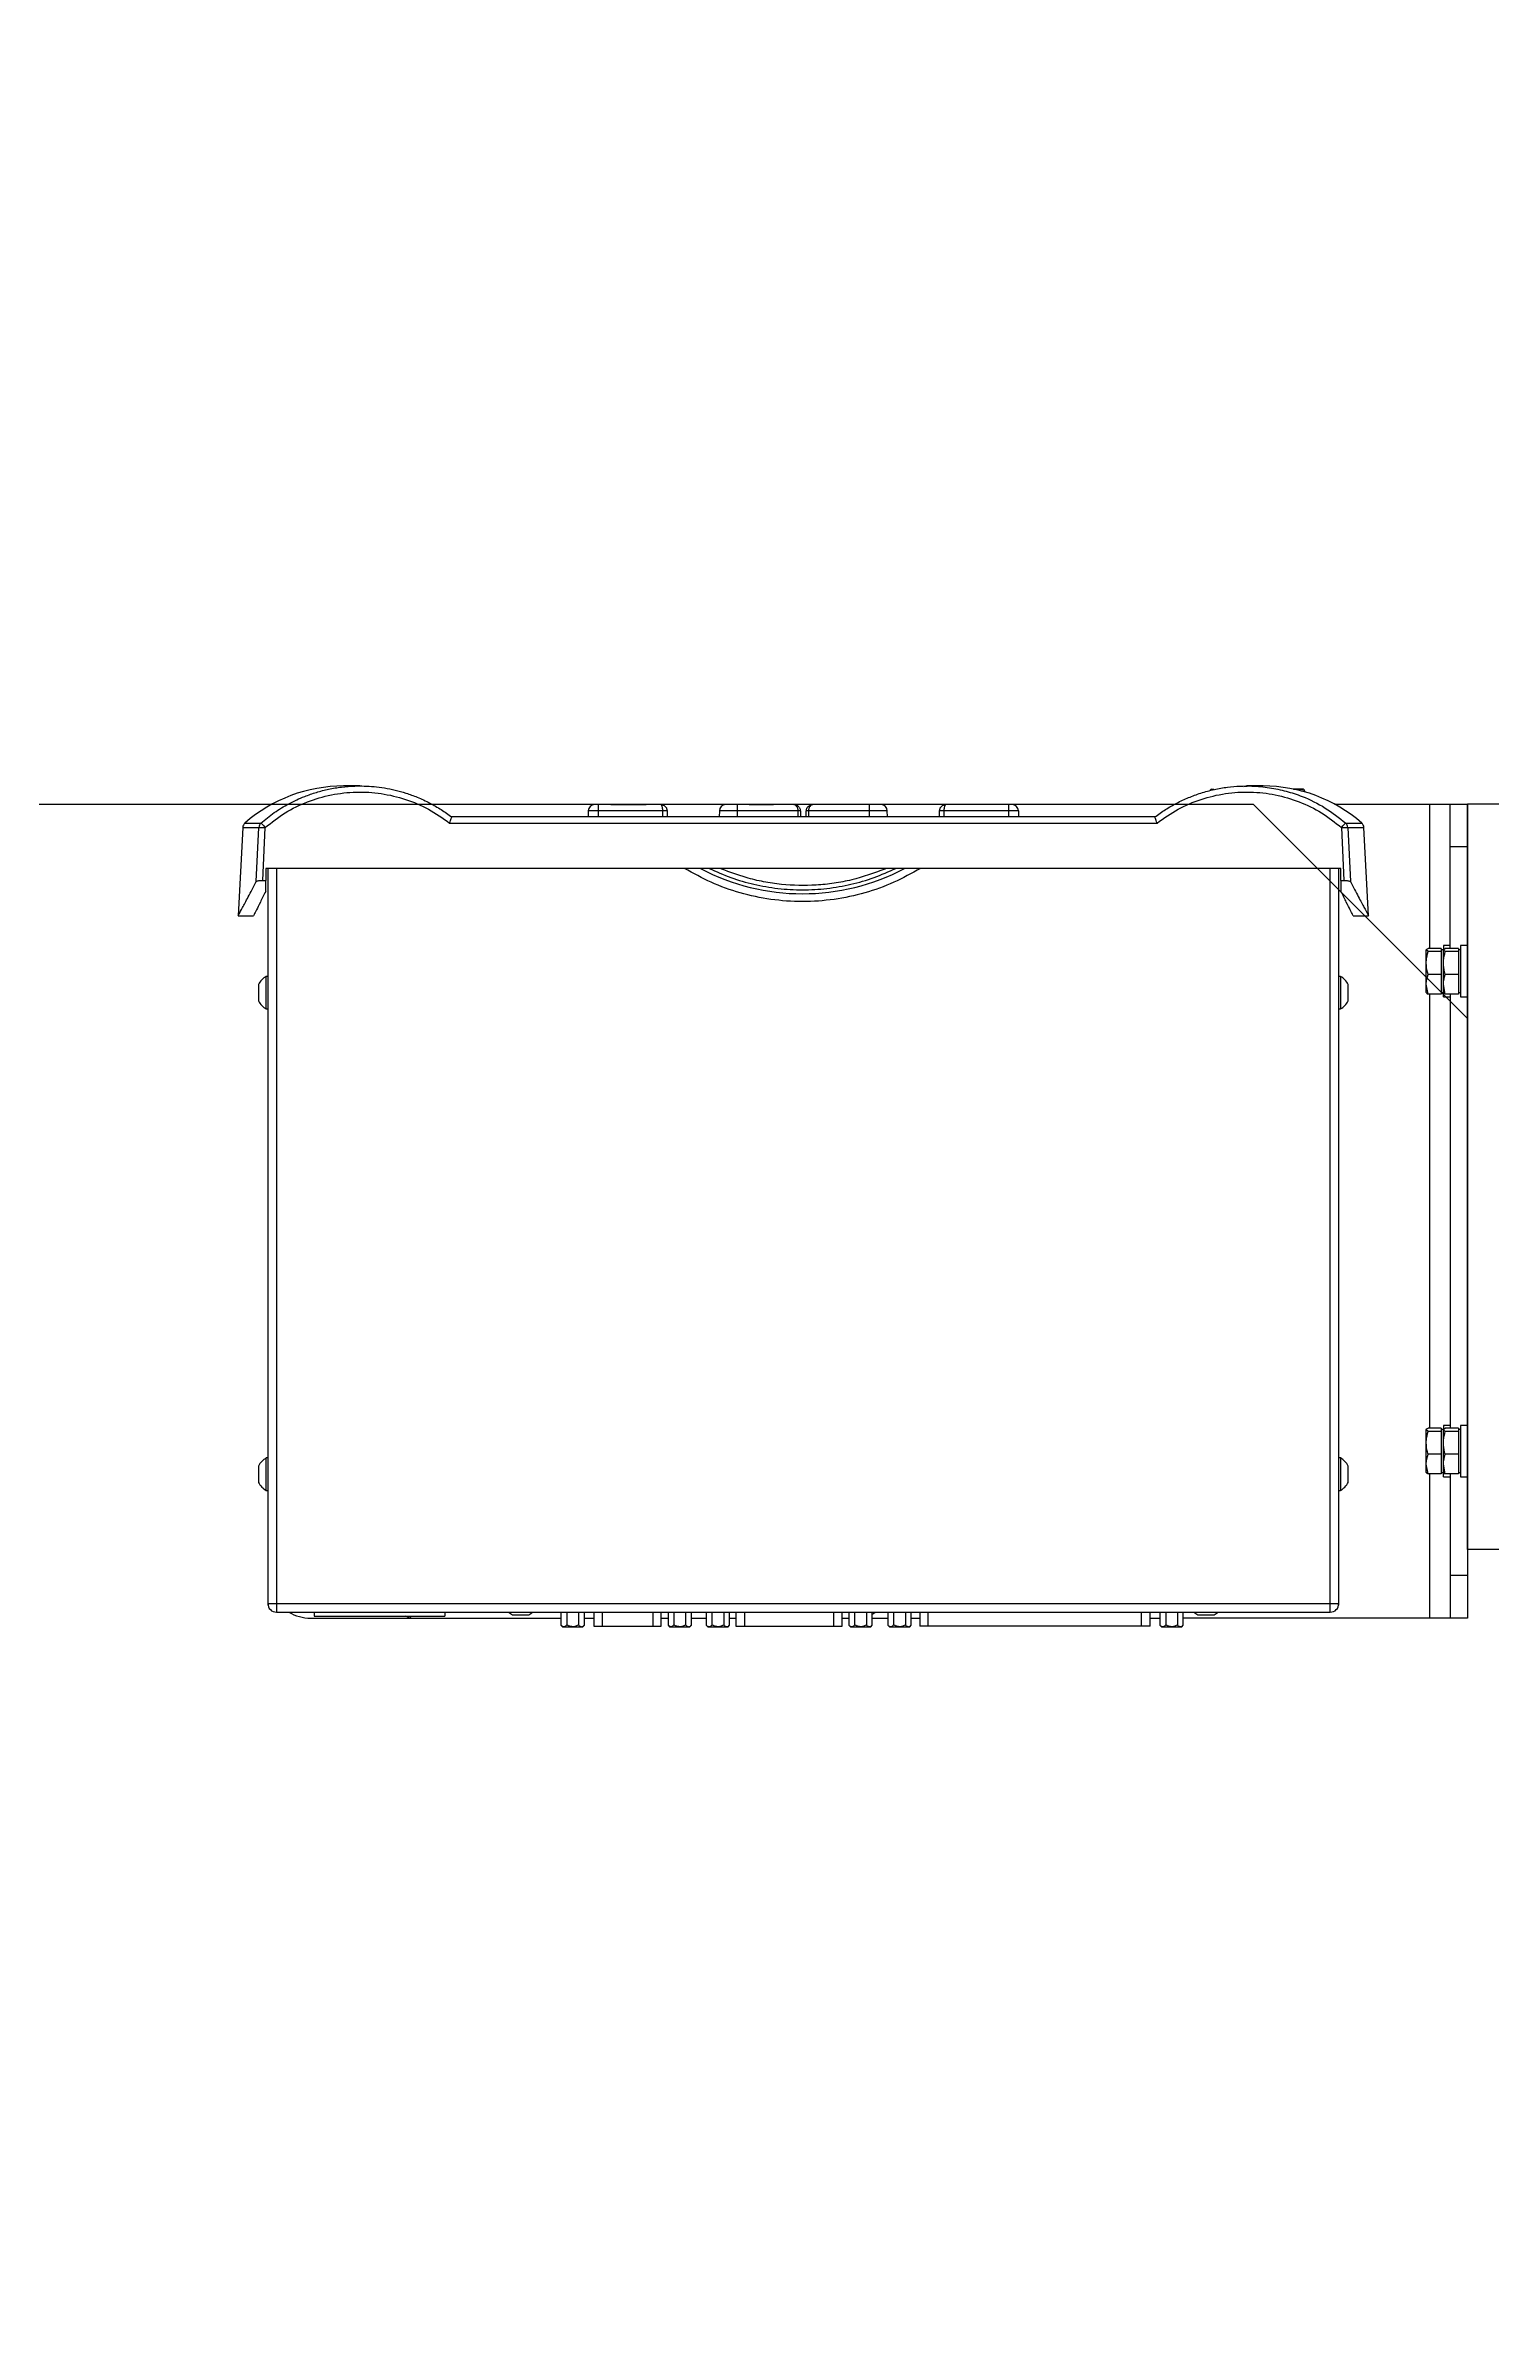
# Model space of a CAD drawing. Header units: inches. Extents: x -955375 to 106222, y -96450 to 64845.
# Drawn here: x 14966 to 15304, y 26468 to 27002 of the extents above; entities that cross this region are included whole.
import ezdxf

# ---------------------------------------------------------------- set-up
doc = ezdxf.new("R2010")
doc.units = ezdxf.units.IN
doc.header["$MEASUREMENT"] = 0
doc.linetypes.add('CONTINUA', pattern=[0])
doc.layers.add('ACHUTECH', color=24, linetype='Continuous', lineweight=18)
doc.layers.add('DIBUJO', color=2, linetype='Continuous')
doc.layers.add('P-EQUIPO NUEVO', color=134, linetype='Continuous')
doc.styles.get("Standard").update_dxf_attribs({"font": 'isocp2.shx'})
doc.dimstyles.new('SUPERPEQUEÑA', dxfattribs={"dimtxt": 0.1, "dimasz": 0.05, "dimexe": 0.1, "dimexo": 0.15, "dimgap": 0.05, "dimtad": 1, "dimzin": 0, "dimdsep": 46, "dimtxsty": 'Standard', "dimblk1": 'CRUZZ', "dimblk2": 'CRUZZ', "dimsah": 1, "dimcen": 0.03, "dimse1": 1, "dimse2": 1, "dimclrd": 109, "dimclre": 4, "dimclrt": 173, "dimadec": 0, "dimazin": 0, "dimtfac": 1, "dimtix": 1, "dimtmove": 1, "dimatfit": 3, "dimldrblk": 'CRUZZ', "dimfxl": 1, "dimtolj": 1, "dimtzin": 0, "dimlwd": -1, "dimarcsym": 0})

# ---------------------------------------------------------------- blocks, each defined once
blk = doc.blocks.new('CRUZ')
at = {"layer": 'DIBUJO', "color": 7, "lineweight": -3}
for p, q in [((-0.2, 0), (0.2, 0)), ((0, 0.2), (0, -0.2))]:
    blk.add_line(p, q, dxfattribs=at)
at = {"layer": 'DIBUJO', "color": 7, "lineweight": -3, "const_width": 0.05}
blk.add_lwpolyline([(0, 0, 1), (0, 0, 1)], format="xyb", close=True, dxfattribs=at)
blk = doc.blocks.new('CRUZZ')
at = {"layer": 'DIBUJO', "color": 3, "xscale": 10, "yscale": 10, "zscale": 10}
blk.add_blockref('CRUZ', (0, 0), dxfattribs=at)
blk = doc.blocks.new('*D185')
at = {"layer": 'ACHUTECH', "color": 7, "ltscale": 500, "transparency": 16777216}
blk.add_line((5118.65, 54499.15), (5118.65, 25409.93), dxfattribs=at)
at = {"layer": 'Defpoints', "color": 0, "linetype": 'CONTINUA', "ltscale": 500, "transparency": 16777216}
for p in [(26169.23, 54499.2), (5118.65, 25409.88), (6592.24, 25409.88)]:
    blk.add_point(p, dxfattribs=at)
at = {"layer": 'ACHUTECH', "color": 7, "linetype": 'CONTINUA', "ltscale": 500, "transparency": 16777216, "xscale": 0.05, "yscale": 0.05, "zscale": 0.05}
for p, rotation in [((5118.65, 54499.2), 90), ((5118.65, 25409.88), 270)]:
    blk.add_blockref('CRUZZ', p, dxfattribs=dict(at, rotation=rotation))
at = {"layer": 'ACHUTECH', "color": 7, "linetype": 'CONTINUA', "lineweight": 13, "ltscale": 500, "transparency": 16777216, "insert": (5118.56, 39954.54), "char_height": 0.15, "attachment_point": 5, "rotation": 90}
blk.add_mtext('\\A1;29089.32', dxfattribs=at)
blk = doc.blocks.new('*D201')
at = {"layer": 'ACHUTECH', "color": 7, "ltscale": 500, "transparency": 16777216}
blk.add_line((4340.12, 59153.03), (4340.12, 15437.33), dxfattribs=at)
at = {"layer": 'Defpoints', "color": 0, "linetype": 'CONTINUA', "ltscale": 500, "transparency": 16777216}
for p in [(21639.15, 59153.08), (4340.12, 15437.28), (6285.39, 15437.28)]:
    blk.add_point(p, dxfattribs=at)
at = {"layer": 'ACHUTECH', "color": 7, "linetype": 'CONTINUA', "ltscale": 500, "transparency": 16777216, "xscale": 0.05, "yscale": 0.05, "zscale": 0.05}
for p, rotation in [((4340.12, 59153.08), 90), ((4340.12, 15437.28), 270)]:
    blk.add_blockref('CRUZZ', p, dxfattribs=dict(at, rotation=rotation))
at = {"layer": 'ACHUTECH', "color": 7, "linetype": 'CONTINUA', "lineweight": 13, "ltscale": 500, "transparency": 16777216, "insert": (4340.02, 37295.18), "char_height": 0.15, "attachment_point": 5, "rotation": 90}
blk.add_mtext('\\A1;43715.81', dxfattribs=at)
blk = doc.blocks.new('termoformadora 2')
for p, q in [((133977.17, -8607.36), (134043.48, -8607.36)), ((133977.17, -8797.36), (133977.17, -8607.36)), ((133981.17, -8641.03), (133981.17, -8607.36)), ((133985.97, -8641.03), (133985.97, -8607.36)), ((134255.17, -8608.76), (134009.17, -8608.76)), ((134009.17, -8608.76), (134009.17, -8782.36)), ((134040.07, -8608.16), (134036.27, -8608.16)), ((134043.84, -8605.36), (134043.48, -8605.73)), ((134043.48, -8605.73), (134043.48, -8608.76)), ((134048.59, -8605.36), (134043.84, -8605.36)), ((134044.85, -8608.76), (134044.85, -8605.73)), ((134047.59, -8608.76), (134047.59, -8605.73)), ((134048.96, -8605.73), (134048.59, -8605.36)), ((134048.96, -8608.76), (134048.96, -8605.73)), ((134051.23, -8607.36), (134048.96, -8607.36)), ((134051.23, -8605.46), (134051.23, -8608.76)), ((134051.23, -8605.46), (134105.01, -8605.46)), ((134053.23, -8605.46), (134053.23, -8608.76)), ((134103.01, -8605.46), (134103.01, -8608.76)), ((134105.01, -8608.76), (134105.01, -8605.46)), ((134106.98, -8607.36), (134105.01, -8607.36)), ((134107.34, -8605.36), (134106.98, -8605.73)), ((134106.98, -8605.73), (134106.98, -8608.76)), ((134112.09, -8605.36), (134107.34, -8605.36)), ((134108.35, -8608.76), (134108.35, -8605.73)), ((134111.09, -8608.76), (134111.09, -8605.73)), ((134112.46, -8605.73), (134112.09, -8605.36)), ((134112.46, -8608.76), (134112.46, -8605.73)), ((134116.08, -8607.36), (134112.46, -8607.36)), ((134116.44, -8605.36), (134116.08, -8605.73)), ((134116.08, -8605.73), (134116.08, -8608.76)), ((134121.19, -8605.36), (134116.44, -8605.36)), ((134117.45, -8608.76), (134117.45, -8605.73)), ((134120.19, -8608.76), (134120.19, -8605.73)), ((134121.56, -8605.73), (134121.19, -8605.36)), ((134121.56, -8608.76), (134121.56, -8605.73)), ((134123.13, -8607.36), (134121.56, -8607.36)), ((134123.13, -8605.46), (134123.13, -8608.76)), ((134147.91, -8605.46), (134123.13, -8605.46)), ((134125.13, -8608.76), (134125.13, -8605.46)), ((134145.91, -8608.76), (134145.91, -8605.46)), ((134147.91, -8608.76), (134147.91, -8605.46)), ((134149.38, -8607.36), (134147.91, -8607.36)), ((134149.74, -8605.36), (134149.38, -8605.73)), ((134149.38, -8605.73), (134149.38, -8608.76)), ((134154.49, -8605.36), (134149.74, -8605.36)), ((134150.75, -8608.76), (134150.75, -8605.73)), ((134153.49, -8608.76), (134153.49, -8605.73)), ((134154.86, -8605.73), (134154.49, -8605.36)), ((134154.86, -8608.76), (134154.86, -8605.73)), ((134158.28, -8607.36), (134154.86, -8607.36)), ((134158.64, -8605.36), (134158.28, -8605.73)), ((134158.28, -8605.73), (134158.28, -8608.76)), ((134163.39, -8605.36), (134158.64, -8605.36)), ((134159.65, -8608.76), (134159.65, -8605.73)), ((134162.39, -8608.76), (134162.39, -8605.73)), ((134163.76, -8605.73), (134163.39, -8605.36)), ((134163.76, -8608.76), (134163.76, -8605.73)), ((134165.33, -8607.36), (134163.76, -8607.36)), ((134165.33, -8605.46), (134165.33, -8608.76)), ((134181.11, -8605.46), (134165.33, -8605.46)), ((134167.33, -8608.76), (134167.33, -8605.46)), ((134179.11, -8608.76), (134179.11, -8605.46)), ((134181.11, -8608.76), (134181.11, -8605.46)), ((134183.28, -8607.36), (134181.11, -8607.36)), ((134183.64, -8605.36), (134183.28, -8605.73)), ((134183.28, -8605.73), (134183.28, -8608.76)), ((134188.39, -8605.36), (134183.64, -8605.36)), ((134184.65, -8608.76), (134184.65, -8605.73)), ((134187.39, -8608.76), (134187.39, -8605.73)), ((134188.76, -8605.73), (134188.39, -8605.36)), ((134188.76, -8608.76), (134188.76, -8605.73)), ((134224.08, -8607.36), (134188.76, -8607.36)), ((134200.07, -8608.16), (134196.27, -8608.16)), ((134215.82, -8608.76), (134215.82, -8607.86)), ((134246.32, -8607.86), (134215.82, -8607.86)), ((134223.65, -8607.86), (134224.09, -8607.36)), ((134223.65, -8607.86), (134223.65, -8607.86)), ((134224.09, -8607.36), (134224.96, -8607.86)), ((134247.17, -8607.36), (134224.1, -8607.36)), ((134246.32, -8608.76), (134246.32, -8607.86)), ((134255.17, -8782.36), (134255.17, -8608.76)), ((134007.17, -8610.36), (134007.21, -8610.36)), ((134007.17, -8610.36), (134007.17, -8782.36)), ((134257.17, -8610.76), (134007.17, -8610.76)), ((134257.13, -8610.36), (134257.17, -8610.36)), ((134257.17, -8782.36), (134257.17, -8610.36)), ((133981.17, -8617.36), (133977.17, -8617.36)), ((133727.17, -8623.36), (133977.17, -8623.36)), ((133977.17, -8623.36), (133977.17, -8797.36)), ((133978.77, -8640.36), (133977.17, -8640.36)), ((133978.77, -8652.36), (133978.77, -8640.36)), ((133979.27, -8641.36), (133978.77, -8641.36)), ((133979.27, -8641.03), (133982.32, -8641.03)), ((133979.27, -8651.7), (133979.27, -8641.03)), ((133982.77, -8640.36), (133981.17, -8640.36)), ((133982.32, -8641.03), (133982.77, -8643.32)), ((133982.77, -8640.36), (133982.77, -8651.32)), ((133983.27, -8641.36), (133982.77, -8641.36)), ((133983.27, -8641.03), (133986.32, -8641.03)), ((133983.27, -8651.7), (133983.27, -8641.03)), ((133986.32, -8641.03), (133986.77, -8643.32)), ((133986.77, -8641.36), (133986.77, -8651.32)), ((134004.97, -8639.06), (134004.97, -8642.86)), ((134007.17, -8637.16), (134006.79, -8637.16)), ((134006.79, -8644.76), (134006.79, -8637.16)), ((134257.55, -8637.16), (134257.17, -8637.16)), ((134257.55, -8637.16), (134257.55, -8644.76)), ((134259.37, -8642.86), (134259.37, -8639.06)), ((133979.27, -8645.61), (133982.32, -8645.61)), ((133983.27, -8645.61), (133986.32, -8645.61)), ((134006.79, -8644.76), (134007.17, -8644.76)), ((134257.17, -8644.76), (134257.55, -8644.76)), ((133977.17, -8652.36), (133978.77, -8652.36)), ((133978.77, -8651.36), (133979.27, -8651.36)), ((133979.27, -8650.94), (133982.32, -8650.94)), ((133979.27, -8651.7), (133982.32, -8651.7)), ((133981.17, -8753.03), (133981.17, -8651.7)), ((133981.17, -8652.36), (133982.77, -8652.36)), ((133982.32, -8650.94), (133982.77, -8651.32)), ((133982.77, -8651.36), (133983.27, -8651.36)), ((133982.77, -8652.36), (133982.77, -8651.42)), ((133983.27, -8650.94), (133986.32, -8650.94)), ((133983.27, -8651.7), (133986.32, -8651.7)), ((133985.97, -8753.03), (133985.97, -8651.7)), ((133986.32, -8650.94), (133986.77, -8651.32)), ((134027.17, -8797.36), (133977.17, -8747.36)), ((133978.77, -8752.36), (133977.17, -8752.36)), ((133978.77, -8764.36), (133978.77, -8752.36)), ((133979.27, -8753.36), (133978.77, -8753.36)), ((133979.27, -8753.03), (133982.32, -8753.03)), ((133979.27, -8763.7), (133979.27, -8753.03)), ((133982.77, -8752.36), (133981.17, -8752.36)), ((133982.32, -8753.03), (133982.77, -8755.32)), ((133982.77, -8752.36), (133982.77, -8763.32)), ((133983.27, -8753.36), (133982.77, -8753.36)), ((133983.27, -8753.03), (133986.32, -8753.03)), ((133983.27, -8763.7), (133983.27, -8753.03)), ((133986.32, -8753.03), (133986.77, -8755.32)), ((133986.77, -8753.36), (133986.77, -8763.32)), ((134004.97, -8751.46), (134004.97, -8755.26)), ((134007.17, -8749.56), (134006.79, -8749.56)), ((134006.79, -8757.16), (134006.79, -8749.56)), ((134257.55, -8749.56), (134257.17, -8749.56)), ((134257.55, -8749.56), (134257.55, -8757.16)), ((134259.37, -8755.26), (134259.37, -8751.46)), ((133979.27, -8757.61), (133982.32, -8757.61)), ((133983.27, -8757.61), (133986.32, -8757.61)), ((134006.79, -8757.16), (134007.17, -8757.16)), ((134257.17, -8757.16), (134257.55, -8757.16)), ((133977.17, -8764.36), (133978.77, -8764.36)), ((133978.77, -8763.36), (133979.27, -8763.36)), ((133979.27, -8762.94), (133982.32, -8762.94)), ((133979.27, -8763.7), (133982.32, -8763.7)), ((133981.17, -8763.7), (133981.17, -8797.36)), ((133981.17, -8764.36), (133982.77, -8764.36)), ((133982.32, -8762.94), (133982.77, -8763.32)), ((133982.77, -8763.36), (133983.27, -8763.36)), ((133982.77, -8764.36), (133982.77, -8763.42)), ((133983.27, -8762.94), (133986.32, -8762.94)), ((133983.27, -8763.7), (133986.32, -8763.7)), ((133985.97, -8797.36), (133985.97, -8763.7)), ((133986.32, -8762.94), (133986.77, -8763.32)), ((134000.23, -8771.31), (134001.31, -8791.9)), ((134003.83, -8771.29), (134000.24, -8771.29)), ((134264.1, -8771.29), (134260.51, -8771.29)), ((134263.02, -8791.9), (134264.1, -8771.31)), ((134005.06, -8791.9), (134004.46, -8779.28)), ((134006.67, -8779.55), (134005.97, -8779.55)), ((134006.55, -8791.9), (134005.97, -8779.55)), ((134006.67, -8779.55), (134006.67, -8782.36)), ((134258.37, -8779.55), (134257.67, -8779.55)), ((134257.67, -8782.36), (134257.67, -8779.55)), ((134258.37, -8779.55), (134257.78, -8791.9)), ((134259.88, -8779.28), (134259.28, -8791.9)), ((134006.67, -8782.36), (134257.67, -8782.36)), ((133977.17, -8787.36), (133981.17, -8787.36)), ((134005.06, -8791.9), (134001.31, -8791.9)), ((134263.02, -8791.9), (134259.28, -8791.9)), ((134005.57, -8792.95), (134001.82, -8792.95)), ((134214.74, -8792.94), (134049.6, -8792.94)), ((134050.11, -8794.36), (134214.23, -8794.36)), ((134081.97, -8795.79), (134081.95, -8794.36)), ((134081.97, -8795.79), (134099.37, -8795.79)), ((134083.47, -8797.26), (134098.87, -8797.26)), ((134084.27, -8797.26), (134084.27, -8794.36)), ((134088.13, -8797.26), (134088.13, -8797.27)), ((134094.53, -8797.27), (134094.53, -8797.26)), ((134099.37, -8795.79), (134099.39, -8794.36)), ((134100.39, -8794.36), (134100.37, -8795.79)), ((134112.55, -8794.36), (134112.57, -8795.79)), ((134112.57, -8795.79), (134130.97, -8795.79)), ((134116.77, -8797.26), (134116.77, -8794.36)), ((134116.77, -8797.26), (134129.97, -8797.26)), ((134120.17, -8797.26), (134120.17, -8797.27)), ((134122.16, -8797.27), (134122.16, -8797.26)), ((134123.53, -8797.27), (134123.53, -8797.26)), ((134123.74, -8797.26), (134123.74, -8797.27)), ((134124.81, -8797.27), (134124.81, -8797.26)), ((134130.97, -8795.79), (134130.99, -8794.36)), ((134131.49, -8794.36), (134131.47, -8795.79)), ((134132.87, -8795.79), (134132.85, -8794.36)), ((134133.35, -8794.36), (134133.37, -8795.79)), ((134133.37, -8795.79), (134151.77, -8795.79)), ((134134.37, -8797.26), (134147.57, -8797.26)), ((134139.15, -8797.26), (134139.15, -8797.27)), ((134144.8, -8797.27), (134144.8, -8797.26)), ((134147.57, -8794.36), (134147.57, -8797.26)), ((134151.77, -8795.79), (134151.79, -8794.36)), ((134163.97, -8795.79), (134163.95, -8794.36)), ((134164.95, -8794.36), (134164.97, -8795.79)), ((134164.97, -8795.79), (134182.37, -8795.79)), ((134165.47, -8797.26), (134180.87, -8797.26)), ((134168.89, -8797.26), (134168.89, -8797.27)), ((134173.01, -8797.27), (134173.01, -8797.26)), ((134177.14, -8797.26), (134177.14, -8797.27)), ((134180.07, -8797.26), (134180.07, -8794.36)), ((134182.37, -8795.79), (134182.39, -8794.36)), ((134262.51, -8792.95), (134258.77, -8792.95)), ((133727.17, -8797.36), (133977.17, -8797.36)), ((134008.17, -8797.36), (133977.17, -8797.36)), ((134015.19, -8800.47), (134015.19, -8800.24)), ((134015.34, -8800.47), (134015.19, -8800.47)), ((134015.52, -8800.47), (134015.34, -8800.47)), ((134016.02, -8800.47), (134015.52, -8800.47)), ((134015.59, -8800.87), (134015.59, -8800.87)), ((134017.72, -8800.87), (134017.19, -8800.87)), ((134017.19, -8800.87), (134017.72, -8800.87)), ((134024.86, -8801.6), (134028.66, -8801.6)), ((134025.43, -8801.59), (134026.97, -8801.53)), ((135352.17, -8797.36), (134027.17, -8797.36)), ((134028.54, -8801.44), (134029.19, -8801.44)), ((134029.19, -8801.44), (134029.43, -8801.41)), ((134036.79, -8800.87), (134036.79, -8800.87)), ((134037.17, -8800.58), (134037.17, -8800.58)), ((134219.01, -8797.36), (134045.33, -8797.36)), ((134088.13, -8797.27), (134094.53, -8797.27)), ((134120.17, -8797.27), (134124.81, -8797.27)), ((134144.8, -8797.27), (134139.15, -8797.27)), ((134177.14, -8797.27), (134168.89, -8797.27)), ((134235.68, -8801.6), (134239.48, -8801.6))]:
    blk.add_line(p, q)
for centre, radius, start, end in [((134009.17, -8610.76), 2, 90, 180), ((134038.17, -8612.05), 4.32, 116.0598, 130.5704), ((134038.17, -8612.05), 4.32, 49.4296, 63.9402), ((134118.17, -8612.05), 4.32, 118.9338, 130.5704), ((134198.17, -8612.05), 4.32, 116.0598, 130.5704), ((134198.17, -8612.05), 4.32, 49.4296, 63.9402), ((134247.17, -8617.36), 10, 59.3166, 90), ((134255.17, -8610.76), 2, 0, 90), ((134008.85, -8640.96), 4.32, 118.5238, 153.9402), ((134255.48, -8640.96), 4.32, 26.0598, 61.4762), ((134008.85, -8640.96), 4.32, 206.0598, 241.4762), ((134255.48, -8640.96), 4.32, 298.5238, 333.9402), ((134008.85, -8753.36), 4.32, 118.5238, 153.9402), ((134255.48, -8753.36), 4.32, 26.0598, 61.4762), ((134008.85, -8753.36), 4.32, 206.0598, 241.4762), ((134255.48, -8753.36), 4.32, 298.5238, 333.9402), ((134132.37, -8827.36), 50.92, 62.1042, 117.8958), ((134112.37, -8780.36), 2, 270, 292.843), ((134151.97, -8780.36), 2, 247.1569, 270), ((134002.81, -8791.82), 1.5, 183, 228.8434), ((134006.56, -8791.82), 1.5, 182.9544, 228.6935), ((134257.78, -8791.82), 1.5, 311.32, 357.0321), ((134261.53, -8791.82), 1.5, 311.1566, 357), ((134024.86, -8766.6), 35, 228.8434, 270), ((134083.47, -8795.76), 1.5, 181, 270), ((134114.07, -8795.76), 1.5, 181, 270), ((134150.27, -8795.76), 1.5, 270, 359), ((134180.87, -8795.76), 1.5, 270, 359), ((134239.48, -8766.6), 35, 270, 311.1566), ((134015.59, -8800.47), 0.4, 179.9999, 270), ((134015.59, -8800.47), 0.4, 179.9999, 270), ((134036.79, -8800.47), 0.4, 270, 344.0205), ((134036.79, -8800.47), 0.4, 270, 344.0205)]:
    blk.add_arc(centre, radius, start, end)
for points, knots in [([(134044.16, -8605.36), (134044.02, -8605.4), (134043.78, -8605.45), (134043.56, -8605.65), (134043.48, -8605.73)], [0, 0, 0, 0, 0.604672, 1, 1, 1, 1]), ([(134044.16, -8605.36), (134044.31, -8605.4), (134044.55, -8605.45), (134044.76, -8605.65), (134044.85, -8605.73)], [0, 0, 0, 0, 0.604544, 1, 1, 1, 1]), ([(134044.85, -8605.73), (134045.24, -8605.57), (134045.69, -8605.38), (134046.16, -8605.37), (134046.22, -8605.36)], [0, 0, 0, 0, 0.879078, 1, 1, 1, 1]), ([(134046.22, -8605.36), (134046.51, -8605.4), (134046.99, -8605.45), (134047.42, -8605.65), (134047.59, -8605.73)], [0, 0, 0, 0, 0.604663, 1, 1, 1, 1]), ([(134047.59, -8605.73), (134047.79, -8605.57), (134048.01, -8605.38), (134048.25, -8605.37), (134048.28, -8605.36)], [0, 0, 0, 0, 0.879053, 1, 1, 1, 1]), ([(134048.28, -8605.36), (134048.42, -8605.4), (134048.66, -8605.45), (134048.88, -8605.65), (134048.96, -8605.73)], [0, 0, 0, 0, 0.604603, 1, 1, 1, 1]), ([(134107.66, -8605.36), (134107.52, -8605.4), (134107.28, -8605.45), (134107.06, -8605.65), (134106.98, -8605.73)], [0, 0, 0, 0, 0.604639, 1, 1, 1, 1]), ([(134107.66, -8605.36), (134107.81, -8605.4), (134108.05, -8605.45), (134108.26, -8605.65), (134108.35, -8605.73)], [0, 0, 0, 0, 0.604623, 1, 1, 1, 1]), ([(134108.35, -8605.73), (134108.74, -8605.57), (134109.19, -8605.38), (134109.66, -8605.37), (134109.72, -8605.36)], [0, 0, 0, 0, 0.879078, 1, 1, 1, 1]), ([(134109.72, -8605.36), (134110.01, -8605.4), (134110.49, -8605.45), (134110.92, -8605.65), (134111.09, -8605.73)], [0, 0, 0, 0, 0.60457, 1, 1, 1, 1]), ([(134111.09, -8605.73), (134111.29, -8605.57), (134111.51, -8605.38), (134111.75, -8605.37), (134111.78, -8605.36)], [0, 0, 0, 0, 0.879044, 1, 1, 1, 1]), ([(134111.78, -8605.36), (134111.92, -8605.4), (134112.16, -8605.45), (134112.38, -8605.65), (134112.46, -8605.73)], [0, 0, 0, 0, 0.604682, 1, 1, 1, 1]), ([(134116.76, -8605.36), (134116.62, -8605.4), (134116.38, -8605.45), (134116.16, -8605.65), (134116.08, -8605.73)], [0, 0, 0, 0, 0.604639, 1, 1, 1, 1]), ([(134116.76, -8605.36), (134116.91, -8605.4), (134117.15, -8605.45), (134117.36, -8605.65), (134117.45, -8605.73)], [0, 0, 0, 0, 0.604623, 1, 1, 1, 1]), ([(134117.45, -8605.73), (134117.84, -8605.57), (134118.29, -8605.38), (134118.76, -8605.37), (134118.82, -8605.36)], [0, 0, 0, 0, 0.879078, 1, 1, 1, 1]), ([(134118.82, -8605.36), (134119.11, -8605.4), (134119.59, -8605.45), (134120.02, -8605.65), (134120.19, -8605.73)], [0, 0, 0, 0, 0.60457, 1, 1, 1, 1]), ([(134120.19, -8605.73), (134120.39, -8605.57), (134120.61, -8605.38), (134120.85, -8605.37), (134120.88, -8605.36)], [0, 0, 0, 0, 0.879044, 1, 1, 1, 1]), ([(134120.88, -8605.36), (134121.02, -8605.4), (134121.26, -8605.45), (134121.48, -8605.65), (134121.56, -8605.73)], [0, 0, 0, 0, 0.604682, 1, 1, 1, 1]), ([(134150.06, -8605.36), (134149.92, -8605.4), (134149.68, -8605.45), (134149.46, -8605.65), (134149.38, -8605.73)], [0, 0, 0, 0, 0.604672, 1, 1, 1, 1]), ([(134150.06, -8605.36), (134150.21, -8605.4), (134150.45, -8605.45), (134150.66, -8605.65), (134150.75, -8605.73)], [0, 0, 0, 0, 0.604544, 1, 1, 1, 1]), ([(134150.75, -8605.73), (134151.14, -8605.57), (134151.59, -8605.38), (134152.06, -8605.37), (134152.12, -8605.36)], [0, 0, 0, 0, 0.879078, 1, 1, 1, 1]), ([(134152.12, -8605.36), (134152.41, -8605.4), (134152.89, -8605.45), (134153.32, -8605.65), (134153.49, -8605.73)], [0, 0, 0, 0, 0.604663, 1, 1, 1, 1]), ([(134153.49, -8605.73), (134153.69, -8605.57), (134153.91, -8605.38), (134154.15, -8605.37), (134154.18, -8605.36)], [0, 0, 0, 0, 0.879053, 1, 1, 1, 1]), ([(134154.18, -8605.36), (134154.32, -8605.4), (134154.56, -8605.45), (134154.78, -8605.65), (134154.86, -8605.73)], [0, 0, 0, 0, 0.604649, 1, 1, 1, 1]), ([(134158.96, -8605.36), (134158.82, -8605.4), (134158.58, -8605.45), (134158.36, -8605.65), (134158.28, -8605.73)], [0, 0, 0, 0, 0.604639, 1, 1, 1, 1]), ([(134158.96, -8605.36), (134159.11, -8605.4), (134159.35, -8605.45), (134159.56, -8605.65), (134159.65, -8605.73)], [0, 0, 0, 0, 0.604623, 1, 1, 1, 1]), ([(134159.65, -8605.73), (134160.04, -8605.57), (134160.49, -8605.38), (134160.96, -8605.37), (134161.02, -8605.36)], [0, 0, 0, 0, 0.879078, 1, 1, 1, 1]), ([(134161.02, -8605.36), (134161.31, -8605.4), (134161.79, -8605.45), (134162.22, -8605.65), (134162.39, -8605.73)], [0, 0, 0, 0, 0.604663, 1, 1, 1, 1]), ([(134162.39, -8605.73), (134162.59, -8605.57), (134162.81, -8605.38), (134163.05, -8605.37), (134163.08, -8605.36)], [0, 0, 0, 0, 0.879053, 1, 1, 1, 1]), ([(134163.08, -8605.36), (134163.22, -8605.4), (134163.46, -8605.45), (134163.68, -8605.65), (134163.76, -8605.73)], [0, 0, 0, 0, 0.604603, 1, 1, 1, 1]), ([(134183.96, -8605.36), (134183.82, -8605.4), (134183.58, -8605.45), (134183.36, -8605.65), (134183.28, -8605.73)], [0, 0, 0, 0, 0.604672, 1, 1, 1, 1]), ([(134183.96, -8605.36), (134184.11, -8605.4), (134184.35, -8605.45), (134184.56, -8605.65), (134184.65, -8605.73)], [0, 0, 0, 0, 0.604591, 1, 1, 1, 1]), ([(134184.65, -8605.73), (134185.04, -8605.57), (134185.49, -8605.38), (134185.96, -8605.37), (134186.02, -8605.36)], [0, 0, 0, 0, 0.878931, 1, 1, 1, 1]), ([(134186.02, -8605.36), (134186.31, -8605.4), (134186.79, -8605.45), (134187.22, -8605.65), (134187.39, -8605.73)], [0, 0, 0, 0, 0.604663, 1, 1, 1, 1]), ([(134187.39, -8605.73), (134187.59, -8605.57), (134187.81, -8605.38), (134188.05, -8605.37), (134188.08, -8605.36)], [0, 0, 0, 0, 0.87897, 1, 1, 1, 1]), ([(134188.08, -8605.36), (134188.22, -8605.4), (134188.46, -8605.45), (134188.68, -8605.65), (134188.76, -8605.73)], [0, 0, 0, 0, 0.604649, 1, 1, 1, 1]), ([(133982.77, -8641.41), (133982.77, -8641.4), (133982.76, -8641.27), (133982.53, -8641.15), (133982.32, -8641.03)], [0, 0, 0, 0, 0.070223, 1, 1, 1, 1]), ([(133986.77, -8641.41), (133986.77, -8641.4), (133986.76, -8641.27), (133986.53, -8641.15), (133986.32, -8641.03)], [0, 0, 0, 0, 0.070206, 1, 1, 1, 1]), ([(133982.77, -8643.32), (133982.77, -8643.37), (133982.76, -8644.14), (133982.53, -8644.9), (133982.32, -8645.61)], [0, 0, 0, 0, 0.070196, 1, 1, 1, 1]), ([(133982.32, -8645.61), (133982.38, -8645.79), (133982.64, -8646.66), (133982.71, -8647.56), (133982.77, -8648.27)], [0, 0, 0, 0, 0.211007, 1, 1, 1, 1]), ([(133986.77, -8643.32), (133986.77, -8643.37), (133986.76, -8644.14), (133986.53, -8644.9), (133986.32, -8645.61)], [0, 0, 0, 0, 0.070211, 1, 1, 1, 1]), ([(133986.32, -8645.61), (133986.38, -8645.79), (133986.64, -8646.66), (133986.71, -8647.56), (133986.77, -8648.27)], [0, 0, 0, 0, 0.21099, 1, 1, 1, 1]), ([(133982.77, -8648.27), (133982.76, -8648.48), (133982.74, -8649.39), (133982.51, -8650.27), (133982.32, -8650.94)], [0, 0, 0, 0, 0.231844, 1, 1, 1, 1]), ([(133982.77, -8651.32), (133982.77, -8651.33), (133982.76, -8651.46), (133982.53, -8651.58), (133982.32, -8651.7)], [0, 0, 0, 0, 0.070223, 1, 1, 1, 1]), ([(133986.77, -8648.27), (133986.76, -8648.48), (133986.74, -8649.39), (133986.51, -8650.27), (133986.32, -8650.94)], [0, 0, 0, 0, 0.23185, 1, 1, 1, 1]), ([(133986.77, -8651.32), (133986.77, -8651.33), (133986.76, -8651.46), (133986.53, -8651.58), (133986.32, -8651.7)], [0, 0, 0, 0, 0.070185, 1, 1, 1, 1]), ([(133982.77, -8753.41), (133982.77, -8753.4), (133982.76, -8753.27), (133982.53, -8753.15), (133982.32, -8753.03)], [0, 0, 0, 0, 0.070223, 1, 1, 1, 1]), ([(133986.77, -8753.41), (133986.77, -8753.4), (133986.76, -8753.27), (133986.53, -8753.15), (133986.32, -8753.03)], [0, 0, 0, 0, 0.070206, 1, 1, 1, 1]), ([(133982.77, -8755.32), (133982.77, -8755.37), (133982.76, -8756.14), (133982.53, -8756.9), (133982.32, -8757.61)], [0, 0, 0, 0, 0.070194, 1, 1, 1, 1]), ([(133982.32, -8757.61), (133982.38, -8757.79), (133982.64, -8758.66), (133982.71, -8759.56), (133982.77, -8760.27)], [0, 0, 0, 0, 0.211007, 1, 1, 1, 1]), ([(133986.77, -8755.32), (133986.77, -8755.37), (133986.76, -8756.14), (133986.53, -8756.9), (133986.32, -8757.61)], [0, 0, 0, 0, 0.070209, 1, 1, 1, 1]), ([(133986.32, -8757.61), (133986.38, -8757.79), (133986.64, -8758.66), (133986.71, -8759.56), (133986.77, -8760.27)], [0, 0, 0, 0, 0.21099, 1, 1, 1, 1]), ([(133982.77, -8760.27), (133982.76, -8760.48), (133982.74, -8761.39), (133982.51, -8762.27), (133982.32, -8762.94)], [0, 0, 0, 0, 0.231844, 1, 1, 1, 1]), ([(133982.77, -8763.32), (133982.77, -8763.33), (133982.76, -8763.46), (133982.53, -8763.58), (133982.32, -8763.7)], [0, 0, 0, 0, 0.070223, 1, 1, 1, 1]), ([(133986.77, -8760.27), (133986.76, -8760.48), (133986.74, -8761.39), (133986.51, -8762.27), (133986.32, -8762.94)], [0, 0, 0, 0, 0.23185, 1, 1, 1, 1]), ([(133986.77, -8763.32), (133986.77, -8763.33), (133986.76, -8763.46), (133986.53, -8763.58), (133986.32, -8763.7)], [0, 0, 0, 0, 0.070185, 1, 1, 1, 1]), ([(134004.46, -8779.28), (134003.81, -8778.04), (134002.51, -8775.57), (134001.22, -8773.13), (134000.38, -8771.57), (134000.29, -8771.39), (134000.24, -8771.31)], [0, 0, 0, 0, 0.25053, 0.501058, 0.754875, 1, 1, 1, 1]), ([(134003.83, -8771.31), (134003.86, -8771.36), (134003.92, -8771.48), (134004.47, -8772.58), (134005.34, -8774.31), (134006.23, -8776.1), (134006.67, -8777)], [0, 0, 0, 0, 0.241136, 0.492557, 0.746279, 1, 1, 1, 1]), ([(134104.85, -8782.36), (134106.88, -8781.22), (134111.02, -8778.91), (134117.81, -8776.5), (134124.98, -8774.96), (134132.37, -8774.44), (134139.76, -8774.96), (134146.93, -8776.5), (134153.72, -8778.91), (134157.85, -8781.22), (134159.89, -8782.36)], [0, 0, 0, 0, 0.120867, 0.245211, 0.371977, 0.5, 0.628019, 0.754789, 0.879129, 1, 1, 1, 1]), ([(134257.67, -8777), (134258.11, -8776.11), (134258.99, -8774.34), (134259.86, -8772.59), (134260.42, -8771.48), (134260.48, -8771.36), (134260.51, -8771.31)], [0, 0, 0, 0, 0.251418, 0.502837, 0.75656, 1, 1, 1, 1]), ([(134264.1, -8771.31), (134264.05, -8771.39), (134263.96, -8771.56), (134263.14, -8773.09), (134261.85, -8775.52), (134260.53, -8778.03), (134259.88, -8779.28)], [0, 0, 0, 0, 0.241833, 0.492357, 0.746177, 1, 1, 1, 1]), ([(134005.97, -8779.55), (134005.8, -8779.55), (134005.46, -8779.54), (134005.01, -8779.49), (134004.67, -8779.41), (134004.5, -8779.34), (134004.47, -8779.29), (134004.46, -8779.28)], [0, 0, 0, 0, 0.226767, 0.453523, 0.682201, 0.913456, 1, 1, 1, 1]), ([(134006.67, -8779.55), (134006.67, -8779.5), (134006.67, -8778.57), (134006.67, -8777.76), (134006.67, -8777)], [0, 0, 0, 0, 0.060591, 1, 1, 1, 1]), ([(134154.16, -8782.36), (134152.48, -8781.62), (134149.09, -8780.11), (134143.69, -8778.56), (134138.09, -8777.58), (134132.37, -8777.26), (134126.65, -8777.58), (134121.05, -8778.56), (134115.64, -8780.11), (134112.25, -8781.62), (134110.57, -8782.36)], [0, 0, 0, 0, 0.122213, 0.246785, 0.372979, 0.5, 0.627021, 0.753215, 0.877787, 1, 1, 1, 1]), ([(134113.15, -8782.21), (134115.7, -8781.27), (134119.57, -8779.85), (134124.99, -8778.84), (134130.47, -8778.26), (134136.01, -8778.38), (134141.46, -8779.2), (134146.14, -8780.28), (134149.32, -8781.49), (134151.19, -8782.21)], [0, 0, 0, 0, 0.208429, 0.315763, 0.423094, 0.631524, 0.738856, 0.84619, 1, 1, 1, 1]), ([(134257.67, -8777), (134257.67, -8777.76), (134257.67, -8778.57), (134257.67, -8779.5), (134257.67, -8779.55)], [0, 0, 0, 0, 0.939396, 1, 1, 1, 1]), ([(134259.88, -8779.28), (134259.84, -8779.31), (134259.77, -8779.38), (134259.46, -8779.47), (134259.04, -8779.53), (134258.65, -8779.55), (134258.43, -8779.55), (134258.37, -8779.55)], [0, 0, 0, 0, 0.232604, 0.465246, 0.697398, 0.927202, 1, 1, 1, 1]), ([(134006.55, -8791.9), (134006.43, -8791.91), (134006.21, -8791.92), (134005.86, -8791.93), (134005.5, -8791.93), (134005.17, -8791.92), (134005.1, -8791.91), (134005.06, -8791.9)], [0, 0, 0, 0, 0.166222, 0.3053, 0.500771, 0.759008, 1, 1, 1, 1]), ([(134006.55, -8791.9), (134006.44, -8792.03), (134006.2, -8792.31), (134005.88, -8792.66), (134005.64, -8792.9), (134005.59, -8792.94), (134005.57, -8792.95)], [0, 0, 0, 0, 0.241404, 0.49999, 0.763536, 1, 1, 1, 1]), ([(134049.6, -8792.94), (134048, -8794.07), (134044.8, -8796.33), (134039.36, -8798.61), (134033.66, -8799.98), (134027.8, -8800.34), (134021.97, -8799.69), (134016.38, -8798.03), (134011.11, -8795.5), (134008.07, -8793.1), (134006.55, -8791.9)], [0, 0, 0, 0, 0.125589, 0.251158, 0.376616, 0.501847, 0.626814, 0.751481, 0.875861, 1, 1, 1, 1]), ([(134257.78, -8791.9), (134256.27, -8793.1), (134253.23, -8795.5), (134247.96, -8798.03), (134242.37, -8799.68), (134236.55, -8800.34), (134230.69, -8799.98), (134224.98, -8798.61), (134219.54, -8796.33), (134216.34, -8794.07), (134214.74, -8792.94)], [0, 0, 0, 0, 0.124136, 0.248531, 0.373141, 0.498115, 0.623362, 0.74882, 0.874398, 1, 1, 1, 1]), ([(134259.28, -8791.9), (134259.24, -8791.91), (134259.17, -8791.92), (134258.84, -8791.93), (134258.48, -8791.93), (134258.13, -8791.92), (134257.91, -8791.91), (134257.78, -8791.9)], [0, 0, 0, 0, 0.240973, 0.499253, 0.694618, 0.833684, 1, 1, 1, 1]), ([(134258.77, -8792.95), (134258.74, -8792.94), (134258.69, -8792.9), (134258.46, -8792.66), (134258.14, -8792.31), (134257.9, -8792.03), (134257.78, -8791.9)], [0, 0, 0, 0, 0.236476, 0.49998, 0.758611, 1, 1, 1, 1]), ([(134050.1, -8794.36), (134049.28, -8794.96), (134047.65, -8796.14), (134045.02, -8797.64), (134042.27, -8798.92), (134039.34, -8800), (134036.3, -8800.82), (134033.23, -8801.35), (134030.3, -8801.6), (134027.02, -8801.62), (134023.39, -8801.28), (134019.46, -8800.46), (134015.05, -8798.98), (134010.26, -8796.66), (134007.12, -8794.18), (134005.57, -8792.95)], [0, 0, 0, 0, 0.062791, 0.125586, 0.188118, 0.251146, 0.319581, 0.384176, 0.444922, 0.501827, 0.588061, 0.671283, 0.751508, 0.877265, 1, 1, 1, 1]), ([(134049.6, -8792.94), (134049.66, -8793.14), (134049.8, -8793.52), (134049.96, -8793.99), (134050.08, -8794.31), (134050.1, -8794.35), (134050.11, -8794.36)], [0, 0, 0, 0, 0.264003, 0.519499, 0.767696, 1, 1, 1, 1]), ([(134098.87, -8797.26), (134098.93, -8797.24), (134099.06, -8797.2), (134099.2, -8796.91), (134099.28, -8796.61), (134099.35, -8796.27), (134099.36, -8795.98), (134099.37, -8795.79)], [0, 0, 0, 0, 0.255679, 0.507863, 0.637967, 0.763292, 1, 1, 1, 1]), ([(134100.37, -8795.79), (134100.34, -8795.98), (134100.31, -8796.27), (134100.12, -8796.61), (134099.87, -8796.91), (134099.45, -8797.2), (134099.06, -8797.24), (134098.87, -8797.26)], [0, 0, 0, 0, 0.236718, 0.362017, 0.492166, 0.744359, 1, 1, 1, 1]), ([(134099.37, -8795.79), (134099.5, -8795.79), (134099.76, -8795.8), (134100.09, -8795.8), (134100.32, -8795.8), (134100.35, -8795.79), (134100.37, -8795.79)], [0, 0, 0, 0, 0.250064, 0.500025, 0.749996, 1, 1, 1, 1]), ([(134114.92, -8797.26), (134115.04, -8797.26), (134115.3, -8797.26), (134115.91, -8797.26), (134116.43, -8797.26), (134116.77, -8797.26)], [0, 0, 0, 0, 0.232284, 0.502939, 1, 1, 1, 1]), ([(134129.97, -8797.26), (134130.1, -8797.24), (134130.35, -8797.2), (134130.63, -8796.92), (134130.8, -8796.62), (134130.89, -8796.36), (134130.95, -8796.08), (134130.96, -8795.89), (134130.97, -8795.79)], [0, 0, 0, 0, 0.269753, 0.52811, 0.654311, 0.770569, 0.887102, 1, 1, 1, 1]), ([(134131.47, -8795.79), (134131.46, -8795.88), (134131.45, -8796.05), (134131.34, -8796.41), (134131.08, -8796.83), (134130.58, -8797.19), (134130.18, -8797.24), (134129.97, -8797.26)], [0, 0, 0, 0, 0.102056, 0.206893, 0.435884, 0.70222, 1, 1, 1, 1]), ([(134130.97, -8795.79), (134131.03, -8795.79), (134131.16, -8795.79), (134131.33, -8795.79), (134131.45, -8795.79), (134131.46, -8795.79), (134131.47, -8795.79)], [0, 0, 0, 0, 0.249907, 0.500093, 0.750004, 1, 1, 1, 1]), ([(134134.37, -8797.26), (134134.18, -8797.24), (134133.8, -8797.2), (134133.38, -8796.92), (134133.13, -8796.62), (134132.98, -8796.36), (134132.89, -8796.08), (134132.88, -8795.89), (134132.87, -8795.79)], [0, 0, 0, 0, 0.269745, 0.528071, 0.654239, 0.770542, 0.887328, 1, 1, 1, 1]), ([(134132.87, -8795.79), (134132.88, -8795.79), (134132.89, -8795.79), (134133.01, -8795.79), (134133.17, -8795.79), (134133.31, -8795.79), (134133.37, -8795.79)], [0, 0, 0, 0, 0.249985, 0.499884, 0.749805, 1, 1, 1, 1]), ([(134133.37, -8795.79), (134133.38, -8795.89), (134133.39, -8796.08), (134133.45, -8796.36), (134133.54, -8796.62), (134133.71, -8796.92), (134133.99, -8797.2), (134134.24, -8797.24), (134134.37, -8797.26)], [0, 0, 0, 0, 0.112655, 0.229441, 0.345709, 0.471914, 0.730256, 1, 1, 1, 1]), ([(134147.57, -8797.26), (134147.91, -8797.26), (134148.44, -8797.26), (134149.06, -8797.26), (134149.38, -8797.26), (134149.52, -8797.26), (134149.54, -8797.26)], [0, 0, 0, 0, 0.459215, 0.709008, 0.958958, 1, 1, 1, 1]), ([(134165.47, -8797.26), (134165.28, -8797.24), (134164.89, -8797.2), (134164.47, -8796.91), (134164.22, -8796.61), (134164.03, -8796.27), (134163.99, -8795.98), (134163.97, -8795.79)], [0, 0, 0, 0, 0.255642, 0.507908, 0.637892, 0.763207, 1, 1, 1, 1]), ([(134163.97, -8795.79), (134163.99, -8795.79), (134164.02, -8795.8), (134164.25, -8795.8), (134164.58, -8795.8), (134164.84, -8795.79), (134164.97, -8795.79)], [0, 0, 0, 0, 0.249987, 0.499972, 0.750073, 1, 1, 1, 1]), ([(134164.97, -8795.79), (134164.98, -8795.98), (134164.99, -8796.27), (134165.05, -8796.61), (134165.14, -8796.91), (134165.28, -8797.2), (134165.41, -8797.24), (134165.47, -8797.26)], [0, 0, 0, 0, 0.236777, 0.362079, 0.492122, 0.744326, 1, 1, 1, 1]), ([(134214.74, -8792.94), (134214.68, -8793.14), (134214.54, -8793.52), (134214.38, -8793.99), (134214.26, -8794.31), (134214.24, -8794.35), (134214.23, -8794.36)], [0, 0, 0, 0, 0.263899, 0.51932, 0.767714, 1, 1, 1, 1]), ([(134258.77, -8792.95), (134257.75, -8793.78), (134255.71, -8795.46), (134252.27, -8797.52), (134248.96, -8799.06), (134245.83, -8800.15), (134242.96, -8800.89), (134239.94, -8801.39), (134237.16, -8801.6), (134234.62, -8801.61), (134232.33, -8801.47), (134229.93, -8801.16), (134227.44, -8800.66), (134224.88, -8799.95), (134222.15, -8798.96), (134219.4, -8797.68), (134216.69, -8796.14), (134215.05, -8794.96), (134214.24, -8794.36)], [0, 0, 0, 0, 0.081518, 0.164382, 0.248598, 0.308475, 0.370047, 0.433306, 0.498259, 0.543471, 0.59114, 0.641271, 0.693864, 0.748919, 0.80623, 0.874451, 0.937224, 1, 1, 1, 1]), ([(134017.19, -8800.87), (134016.99, -8800.87), (134016.68, -8800.87), (134016.3, -8800.87), (134016.05, -8800.87), (134015.84, -8800.87), (134015.64, -8800.87), (134015.61, -8800.87), (134015.59, -8800.87)], [0, 0, 0, 0, 0.239416, 0.369589, 0.499974, 0.630185, 0.760561, 1, 1, 1, 1]), ([(134015.59, -8800.87), (134015.61, -8800.87), (134015.64, -8800.87), (134015.84, -8800.87), (134016.05, -8800.87), (134016.3, -8800.87), (134016.67, -8800.87), (134016.99, -8800.87), (134017.19, -8800.87)], [0, 0, 0, 0, 0.239439, 0.369622, 0.500022, 0.630184, 0.76058, 1, 1, 1, 1]), ([(134036.79, -8800.87), (134036.76, -8800.87), (134036.73, -8800.87), (134036.54, -8800.87), (134036.41, -8800.87), (134036.35, -8800.87)], [0, 0, 0, 0, 0.500276, 0.772186, 1, 1, 1, 1])]:
    blk.add_open_spline(points, degree=3, knots=knots)

msp = doc.modelspace()

# ---------------------------------------------------------------- block references
at = {"layer": 'P-EQUIPO NUEVO', "lineweight": 0, "rotation": 180}
msp.add_blockref('termoformadora 2', (149275.079, 18027.72), dxfattribs=at)

# ---------------------------------------------------------------- dimensions: what is measured, and where the dimension line sits
at = {"layer": 'ACHUTECH', "color": 7, "linetype": 'CONTINUA', "lineweight": 13, "ltscale": 500}
for base, p1, p2, picture, middle in [((4340.116, 15437.278), (21639.15, 59153.085), (6285.39, 15437.278), '*D201', (4340.021, 37295.181)), ((5118.653, 25409.883), (26169.229, 54499.203), (6592.24, 25409.883), '*D185', (5118.558, 39954.543))]:
    dim = msp.add_linear_dim(base=base, p1=p1, p2=p2, angle=90, dimstyle='SUPERPEQUEÑA', override={"dimtxt": 0.15, "dimgap": 0.02, "dimclrd": 7, "dimclrt": 7, "dimfxl": 0.2}, dxfattribs=at)
    dim.commit()
    dim.dimension.update_dxf_attribs({"geometry": picture, "text_midpoint": middle})

doc.saveas('drawing.dxf')
